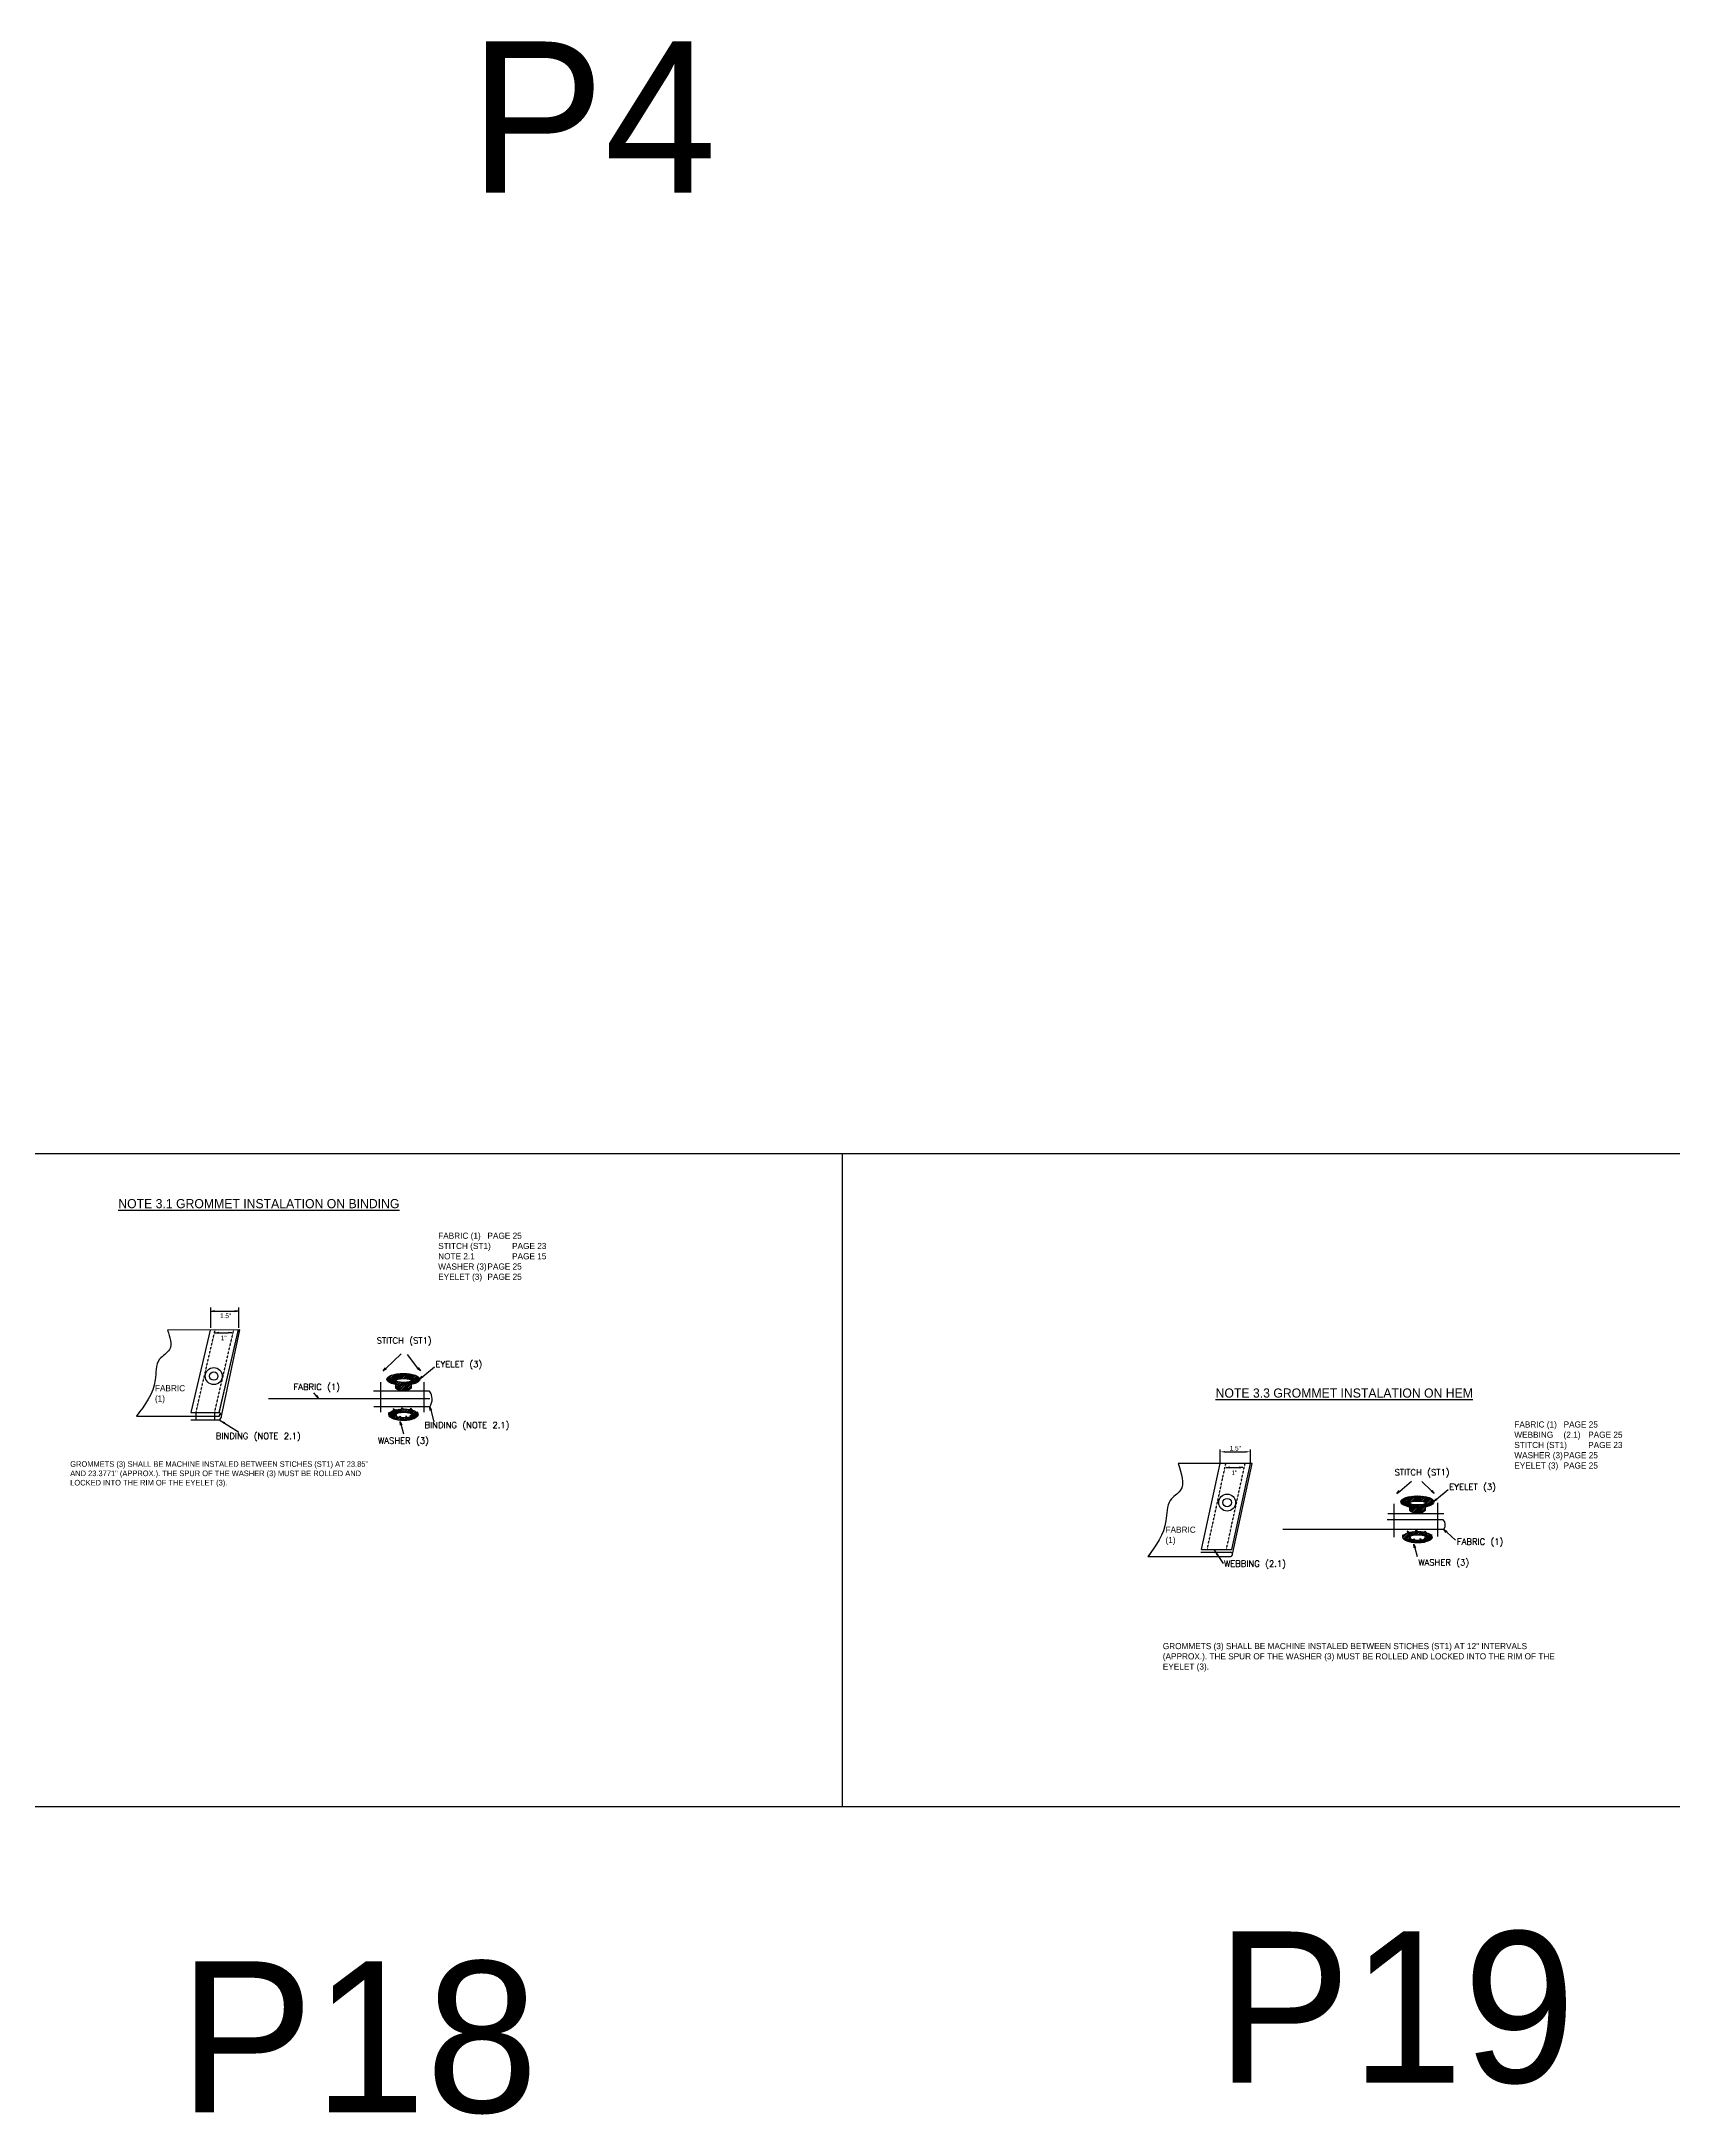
# Model space of a CAD drawing. Header units: inches. Extents: x 1631 to 16634, y 11819 to 13981.
# Drawn here: x 6602 to 7477, y 11830 to 12942 of the extents above; entities that cross this region are included whole.
import ezdxf

# ---------------------------------------------------------------- set-up
doc = ezdxf.new("R2010")
doc.units = ezdxf.units.IN
doc.header["$MEASUREMENT"] = 0
doc.linetypes.add('HIDDEN', pattern=[0.375, 0.25, -0.125])
for name, color, linetype in [('DIMENSION', 7, 'Continuous'), ('GROMMET', 7, 'Continuous'), ('Object', 7, 'Continuous'), ('PEN2', 95, 'Continuous'), ('STECH', 7, 'HIDDEN'), ('TEXT', 7, 'Continuous')]:
    doc.layers.add(name, color=color, linetype=linetype)
doc.styles.add('style1', font='txt.shx')
doc.dimstyles.get("Standard").update_dxf_attribs({"dimtxt": 2.5, "dimasz": 3.5, "dimexe": 0.18, "dimexo": 0.0625, "dimgap": 0.09, "dimtad": 0, "dimtih": 1, "dimtoh": 1, "dimdec": 4, "dimzin": 0, "dimdsep": 46, "dimlunit": 3, "dimtxsty": 'Standard', "dimcen": 0.09, "dimadec": 0, "dimazin": 0, "dimtfac": 1, "dimtdec": 4, "dimtofl": 0, "dimtmove": 0, "dimatfit": 3, "dimfxl": 0, "dimtolj": 1, "dimtzin": 0, "dimarcsym": 0})
pattern_1 = [(45, (6390.4899, 12255.749), (-0.7071068, 0.7071068), []), (45, (6390.4899, 12256.249), (-0.7071068, 0.7071068), [])]
pattern_2 = [(45, (6934.0325, 12190.0995), (-0.7071068, 0.7071068), []), (45, (6934.0325, 12190.5995), (-0.7071068, 0.7071068), [])]

# ---------------------------------------------------------------- blocks, each defined once
blk = doc.blocks.new('_OPEN')
at = {"color": 0, "linetype": 'ByBlock'}
for p, q in [((-1, 0.17), (0, 0)), ((0, 0), (-1, -0.17)), ((0, 0), (-1, 0))]:
    blk.add_line(p, q, dxfattribs=at)

msp = doc.modelspace()

# ---------------------------------------------------------------- hatches: boundary and pattern name
at = {"layer": 'GROMMET'}
h = msp.add_hatch(dxfattribs=at)
h.set_pattern_fill('STEEL', color=256, scale=8, style=0)
h.set_pattern_definition(pattern_1)
edge = h.paths.add_edge_path()
edge.add_ellipse((6796.18805, 12224.5574), major_axis=(-8.86882, 0), ratio=0.3557987052, start_angle=0, end_angle=360)
edge = h.paths.add_edge_path(flags=16)
edge.add_ellipse((6796.37227, 12223.92629), major_axis=(-4.21072, 0), ratio=0.2499996442, start_angle=0, end_angle=360)
h = msp.add_hatch(dxfattribs=at)
h.set_pattern_fill('STEEL', color=256, scale=8, style=0)
h.set_pattern_definition([(45, (5229.7472, 13598.6833), (-0.7071068, 0.7071068), []), (45, (5229.7472, 13599.1833), (-0.7071068, 0.7071068), [])])
edge = h.paths.add_edge_path()
edge.add_line((6800.51492, 12219.98988), (6800.47866, 12221.79573))
edge.add_ellipse((6796.18805, 12224.5574), major_axis=(-8.86882, 0), ratio=0.3557987052, start_angle=61.47942577, end_angle=118.93296646, ccw=False)
edge.add_line((6791.95342, 12221.78482), (6791.92036, 12220.07245))
edge.add_arc((6796.26491, 12224.95094), 6.53259, 228.31327437, 310.58579143)
h = msp.add_hatch(dxfattribs=at)
h.set_pattern_fill('STEEL', color=256, scale=8, style=0)
h.set_pattern_definition(pattern_1)
edge = h.paths.add_edge_path()
edge.add_ellipse((6796.23252, 12205.58985), major_axis=(-7.82543, 0), ratio=0.3979833832, start_angle=155.98077946, end_angle=194.03614859)
edge.add_ellipse((6796.23252, 12205.58985), major_axis=(-7.82543, 0), ratio=0.3979833832, start_angle=194.03614859, end_angle=201.59008166)
edge.add_ellipse((6796.23252, 12205.58985), major_axis=(-7.82543, 0), ratio=0.3979833832, start_angle=201.59008166, end_angle=235.667824)
edge.add_ellipse((6796.23252, 12205.58985), major_axis=(-7.82543, 0), ratio=0.3979833832, start_angle=235.667824, end_angle=242.03865019)
edge.add_ellipse((6796.23252, 12205.58985), major_axis=(-7.82543, 0), ratio=0.3979833832, start_angle=242.03865019, end_angle=271.81511405)
edge.add_ellipse((6796.23252, 12205.58985), major_axis=(-7.82543, 0), ratio=0.3979833832, start_angle=271.81511405, end_angle=278.19781629)
edge.add_ellipse((6796.23252, 12205.58985), major_axis=(-7.82543, 0), ratio=0.3979833832, start_angle=278.19781629, end_angle=305.22186549)
edge.add_ellipse((6796.23252, 12205.58985), major_axis=(-7.82543, 0), ratio=0.3979833832, start_angle=305.22186549, end_angle=313.61026758)
edge.add_ellipse((6796.23252, 12205.58985), major_axis=(-7.82543, 0), ratio=0.3979833832, start_angle=313.61026758, end_angle=342.99542309)
edge.add_ellipse((6796.23252, 12205.58985), major_axis=(-7.82543, 0), ratio=0.3979833832, start_angle=342.99542309, end_angle=353.5235101)
edge.add_ellipse((6796.23252, 12205.58985), major_axis=(-7.82543, 0), ratio=0.3979833832, start_angle=353.5235101, end_angle=388.88364904)
edge.add_line((6789.38056, 12204.0855), (6789.55085, 12204.71456))
edge.add_line((6789.55085, 12204.71456), (6789.77205, 12203.83241))
edge.add_ellipse((6796.23252, 12205.58985), major_axis=(-7.82543, 0), ratio=0.3979833832, start_angle=34.35328947, end_angle=60.08101087)
edge.add_line((6792.3294, 12202.89051), (6792.44651, 12203.56023))
edge.add_line((6792.44651, 12203.56023), (6792.93819, 12202.76487))
edge.add_ellipse((6796.23252, 12205.58985), major_axis=(-7.82543, 0), ratio=0.3979833832, start_angle=65.10361769, end_angle=91.56935796)
edge.add_line((6796.44684, 12202.47662), (6796.59631, 12203.21052))
edge.add_line((6796.59631, 12203.21052), (6796.89677, 12202.4867))
edge.add_ellipse((6796.23252, 12205.58985), major_axis=(-7.82543, 0), ratio=0.3979833832, start_angle=94.86932481, end_angle=120.98427573)
edge.add_line((6800.26108, 12202.91985), (6800.37883, 12203.46822))
edge.add_line((6800.37883, 12203.46822), (6800.73542, 12203.04271))
edge.add_ellipse((6796.23252, 12205.58985), major_axis=(-7.82543, 0), ratio=0.3979833832, start_angle=125.12889225, end_angle=150.25506283)
edge.add_line((6803.0269, 12204.04467), (6803.07064, 12204.66893))
edge.add_line((6803.07064, 12204.66893), (6803.38034, 12204.32216))
edge = h.paths.add_edge_path(flags=16)
edge.add_spline(control_points=[(6800.50905, 12205.94272), (6800.52258, 12205.92567), (6800.53578, 12205.90794), (6800.59797, 12205.81835), (6800.64174, 12205.73544), (6800.70089, 12205.54743), (6800.71507, 12205.44241), (6800.70283, 12205.23608), (6800.67684, 12205.1363), (6800.61412, 12204.99187), (6800.58443, 12204.93979), (6800.55199, 12204.89249)], knot_values=[2.9718711977, 2.9718711977, 2.9718711977, 2.9718711977, 2.9961324867, 2.9961324867, 3.0894499873, 3.0894499873, 3.1827674878, 3.1827674878, 3.2760849884, 3.2760849884, 3.3376625338, 3.3376625338, 3.3376625338, 3.3376625338], degree=3, periodic=0)
edge.add_spline(control_points=[(6800.55199, 12204.89249), (6800.53528, 12204.86811), (6800.51783, 12204.845), (6800.43319, 12204.7414), (6800.36007, 12204.67545), (6800.20837, 12204.56092), (6800.12948, 12204.51191), (6800.0463, 12204.4674)], knot_values=[2.7054839022, 2.7054839022, 2.7054839022, 2.7054839022, 2.7372238573, 2.7372238573, 2.8555395838, 2.8555395838, 2.9718711977, 2.9718711977, 2.9718711977, 2.9718711977], degree=3, periodic=0)
edge.add_spline(control_points=[(6800.0463, 12204.4674), (6800.0207, 12204.45369), (6799.99469, 12204.44042), (6799.8216, 12204.35563), (6799.66148, 12204.2943), (6799.25197, 12204.16523), (6798.99063, 12204.10277), (6798.5581, 12204.02317), (6798.40378, 12203.99873), (6798.24444, 12203.97716)], knot_values=[2.0670533552, 2.0670533552, 2.0670533552, 2.0670533552, 2.1028615192, 2.1028615192, 2.3015146544, 2.3015146544, 2.5671919923, 2.5671919923, 2.7054839022, 2.7054839022, 2.7054839022, 2.7054839022], degree=3, periodic=0)
edge.add_spline(control_points=[(6798.24444, 12203.97716), (6797.98856, 12203.94253), (6797.71973, 12203.91533), (6797.44014, 12203.89567), (6797.43722, 12203.89546), (6797.4343, 12203.89526)], knot_values=[1.8426196536, 1.8426196536, 1.8426196536, 1.8426196536, 2.0647124174, 2.0647124174, 2.0670533552, 2.0670533552, 2.0670533552, 2.0670533552], degree=3, periodic=0)
edge.add_spline(control_points=[(6797.4343, 12203.89526), (6796.89849, 12203.85793), (6796.33416, 12203.84993), (6795.47384, 12203.88421), (6795.16698, 12203.90632), (6794.87323, 12203.93765)], knot_values=[1.1674128661, 1.1674128661, 1.1674128661, 1.1674128661, 1.5972775991, 1.5972775991, 1.8426196536, 1.8426196536, 1.8426196536, 1.8426196536], degree=3, periodic=0)
edge.add_spline(control_points=[(6794.87323, 12203.93765), (6794.6495, 12203.96151), (6794.43338, 12203.99073), (6794.16457, 12204.03575), (6794.10204, 12204.04688), (6794.04059, 12204.05851)], knot_values=[0.9226823711, 0.9226823711, 0.9226823711, 0.9226823711, 1.1095459874, 1.1095459874, 1.1674128661, 1.1674128661, 1.1674128661, 1.1674128661], degree=3, periodic=0)
edge.add_spline(control_points=[(6794.04059, 12204.05851), (6793.88923, 12204.08716), (6793.74447, 12204.11881), (6793.41413, 12204.20227), (6793.23593, 12204.25689), (6792.90955, 12204.38151), (6792.76136, 12204.4508), (6792.56051, 12204.57677), (6792.49855, 12204.62103), (6792.43672, 12204.67389), (6792.43428, 12204.67599), (6792.43185, 12204.6781)], knot_values=[0.2805834066, 0.2805834066, 0.2805834066, 0.2805834066, 0.4231304645, 0.4231304645, 0.6235444011, 0.6235444011, 0.8239583377, 0.8239583377, 0.9187851977, 0.9187851977, 0.9226823711, 0.9226823711, 0.9226823711, 0.9226823711], degree=3, periodic=0)
edge.add_spline(control_points=[(6792.43185, 12204.6781), (6792.37509, 12204.72732), (6792.32058, 12204.78274), (6792.22967, 12204.90114), (6792.19171, 12204.96115), (6792.16041, 12205.02853)], knot_values=[0.1156721281, 0.1156721281, 0.1156721281, 0.1156721281, 0.2066018147, 0.2066018147, 0.2805834066, 0.2805834066, 0.2805834066, 0.2805834066], degree=3, periodic=0)
edge.add_spline(control_points=[(6792.16041, 12205.02853), (6792.1516, 12205.04751), (6792.14331, 12205.06708), (6792.10074, 12205.17897), (6792.07973, 12205.28332), (6792.07973, 12205.38854), (6792.07973, 12205.42389), (6792.082, 12205.45924), (6792.10009, 12205.60111), (6792.13459, 12205.70134), (6792.22424, 12205.87274), (6792.27869, 12205.94483), (6792.33708, 12206.00769), (6792.33773, 12206.00839), (6792.33839, 12206.0091)], knot_values=[6.0538951192, 6.0538951192, 6.0538951192, 6.0538951192, 6.0747403873, 6.0747403873, 6.1695672473, 6.1695672473, 6.1695672473, 6.2014292299, 6.2014292299, 6.2995850271, 6.2995850271, 6.3977408243, 6.3977408243, 6.3988574353, 6.3988574353, 6.3988574353, 6.3988574353], degree=3, periodic=0)
edge.add_line((6792.33839, 12206.0091), (6792.34286, 12206.73732))
edge.add_line((6792.34286, 12206.73732), (6792.64147, 12206.25102))
edge.add_spline(control_points=[(6792.64147, 12206.25102), (6792.73089, 12206.30593), (6792.82536, 12206.35369), (6793.08318, 12206.46682), (6793.25551, 12206.52642), (6793.52139, 12206.60185), (6793.60182, 12206.62282), (6793.68479, 12206.6427)], knot_values=[5.4764900919, 5.4764900919, 5.4764900919, 5.4764900919, 5.607028911, 5.607028911, 5.8114297888, 5.8114297888, 5.895843436, 5.895843436, 5.895843436, 5.895843436], degree=3, periodic=0)
edge.add_line((6793.68479, 12206.6427), (6794.04406, 12207.67789))
edge.add_line((6794.04406, 12207.67789), (6794.63986, 12206.81226))
edge.add_spline(control_points=[(6794.63986, 12206.81226), (6794.956, 12206.85231), (6795.29071, 12206.88124), (6796.10525, 12206.92211), (6796.59224, 12206.92351), (6797.06547, 12206.90272)], knot_values=[4.5381654625, 4.5381654625, 4.5381654625, 4.5381654625, 4.8092415057, 4.8092415057, 5.1815349878, 5.1815349878, 5.1815349878, 5.1815349878], degree=3, periodic=0)
edge.add_line((6797.06547, 12206.90272), (6797.50223, 12207.71466))
edge.add_line((6797.50223, 12207.71466), (6797.85652, 12206.84574))
edge.add_spline(control_points=[(6797.85652, 12206.84574), (6798.15384, 12206.81547), (6798.43836, 12206.77584), (6798.9096, 12206.6893), (6799.10426, 12206.64592), (6799.46581, 12206.54778), (6799.63261, 12206.4932), (6799.89718, 12206.38566), (6800.00142, 12206.33667), (6800.09962, 12206.28019)], knot_values=[3.5525539349, 3.5525539349, 3.5525539349, 3.5525539349, 3.7994639493, 3.7994639493, 3.9924055588, 3.9924055588, 4.1853471683, 4.1853471683, 4.3257710889, 4.3257710889, 4.3257710889, 4.3257710889], degree=3, periodic=0)
edge.add_line((6800.09962, 12206.28019), (6800.21788, 12206.97983))
edge.add_line((6800.21788, 12206.97983), (6800.50905, 12205.94272))
h = msp.add_hatch(dxfattribs=at)
h.set_pattern_fill('STEEL', color=256, scale=8, style=0)
h.set_pattern_definition(pattern_2)
edge = h.paths.add_edge_path()
edge.add_ellipse((7339.73071, 12158.90783), major_axis=(-8.86882, 0), ratio=0.3557987052, start_angle=0, end_angle=360)
edge = h.paths.add_edge_path(flags=16)
edge.add_ellipse((7339.91493, 12158.27673), major_axis=(-4.21072, 0), ratio=0.2499996442, start_angle=0, end_angle=360)
h = msp.add_hatch(dxfattribs=at)
h.set_pattern_fill('STEEL', color=256, scale=8, style=0)
h.set_pattern_definition([(45, (5773.2899, 13533.0337), (-0.7071068, 0.7071068), []), (45, (5773.2899, 13533.5337), (-0.7071068, 0.7071068), [])])
edge = h.paths.add_edge_path()
edge.add_line((7344.05757, 12154.34032), (7344.02132, 12156.14617))
edge.add_ellipse((7339.73071, 12158.90783), major_axis=(-8.86882, 0), ratio=0.3557987052, start_angle=61.47942577, end_angle=118.93296646, ccw=False)
edge.add_line((7335.49607, 12156.13525), (7335.46301, 12154.42289))
edge.add_arc((7339.80756, 12159.30138), 6.53259, 228.31327437, 310.58579143)
h = msp.add_hatch(dxfattribs=at)
h.set_pattern_fill('STEEL', color=256, scale=8, style=0)
h.set_pattern_definition(pattern_2)
edge = h.paths.add_edge_path()
edge.add_ellipse((7339.77518, 12139.94029), major_axis=(-7.82543, 0), ratio=0.3979833832, start_angle=155.98077946, end_angle=194.03614859)
edge.add_ellipse((7339.77518, 12139.94029), major_axis=(-7.82543, 0), ratio=0.3979833832, start_angle=194.03614859, end_angle=201.59008166)
edge.add_ellipse((7339.77518, 12139.94029), major_axis=(-7.82543, 0), ratio=0.3979833832, start_angle=201.59008166, end_angle=235.667824)
edge.add_ellipse((7339.77518, 12139.94029), major_axis=(-7.82543, 0), ratio=0.3979833832, start_angle=235.667824, end_angle=242.03865019)
edge.add_ellipse((7339.77518, 12139.94029), major_axis=(-7.82543, 0), ratio=0.3979833832, start_angle=242.03865019, end_angle=271.81511405)
edge.add_ellipse((7339.77518, 12139.94029), major_axis=(-7.82543, 0), ratio=0.3979833832, start_angle=271.81511405, end_angle=278.19781629)
edge.add_ellipse((7339.77518, 12139.94029), major_axis=(-7.82543, 0), ratio=0.3979833832, start_angle=278.19781629, end_angle=305.22186549)
edge.add_ellipse((7339.77518, 12139.94029), major_axis=(-7.82543, 0), ratio=0.3979833832, start_angle=305.22186549, end_angle=313.61026758)
edge.add_ellipse((7339.77518, 12139.94029), major_axis=(-7.82543, 0), ratio=0.3979833832, start_angle=313.61026758, end_angle=342.99542309)
edge.add_ellipse((7339.77518, 12139.94029), major_axis=(-7.82543, 0), ratio=0.3979833832, start_angle=342.99542309, end_angle=353.5235101)
edge.add_ellipse((7339.77518, 12139.94029), major_axis=(-7.82543, 0), ratio=0.3979833832, start_angle=353.5235101, end_angle=388.88364904)
edge.add_line((7332.92322, 12138.43593), (7333.09351, 12139.065))
edge.add_line((7333.09351, 12139.065), (7333.31471, 12138.18285))
edge.add_ellipse((7339.77518, 12139.94029), major_axis=(-7.82543, 0), ratio=0.3979833832, start_angle=34.35328947, end_angle=60.08101087)
edge.add_line((7335.87205, 12137.24094), (7335.98917, 12137.91067))
edge.add_line((7335.98917, 12137.91067), (7336.48084, 12137.11531))
edge.add_ellipse((7339.77518, 12139.94029), major_axis=(-7.82543, 0), ratio=0.3979833832, start_angle=65.10361769, end_angle=91.56935796)
edge.add_line((7339.9895, 12136.82706), (7340.13897, 12137.56096))
edge.add_line((7340.13897, 12137.56096), (7340.43943, 12136.83713))
edge.add_ellipse((7339.77518, 12139.94029), major_axis=(-7.82543, 0), ratio=0.3979833832, start_angle=94.86932481, end_angle=120.98427573)
edge.add_line((7343.80374, 12137.27029), (7343.92148, 12137.81866))
edge.add_line((7343.92148, 12137.81866), (7344.27807, 12137.39315))
edge.add_ellipse((7339.77518, 12139.94029), major_axis=(-7.82543, 0), ratio=0.3979833832, start_angle=125.12889225, end_angle=150.25506283)
edge.add_line((7346.56955, 12138.39511), (7346.6133, 12139.01937))
edge.add_line((7346.6133, 12139.01937), (7346.923, 12138.67259))
edge = h.paths.add_edge_path(flags=16)
edge.add_spline(control_points=[(7344.05171, 12140.29316), (7344.06524, 12140.27611), (7344.07844, 12140.25838), (7344.14062, 12140.16879), (7344.1844, 12140.08588), (7344.24354, 12139.89787), (7344.25772, 12139.79285), (7344.24549, 12139.58652), (7344.21949, 12139.48674), (7344.15677, 12139.34231), (7344.12708, 12139.29023), (7344.09465, 12139.24293)], knot_values=[2.9718711977, 2.9718711977, 2.9718711977, 2.9718711977, 2.9961324867, 2.9961324867, 3.0894499873, 3.0894499873, 3.1827674878, 3.1827674878, 3.2760849884, 3.2760849884, 3.3376625338, 3.3376625338, 3.3376625338, 3.3376625338], degree=3, periodic=0)
edge.add_spline(control_points=[(7344.09465, 12139.24293), (7344.07793, 12139.21855), (7344.06049, 12139.19544), (7343.97585, 12139.09184), (7343.90273, 12139.02589), (7343.75103, 12138.91136), (7343.67214, 12138.86235), (7343.58896, 12138.81783)], knot_values=[2.7054839022, 2.7054839022, 2.7054839022, 2.7054839022, 2.7372238573, 2.7372238573, 2.8555395838, 2.8555395838, 2.9718711977, 2.9718711977, 2.9718711977, 2.9718711977], degree=3, periodic=0)
edge.add_spline(control_points=[(7343.58896, 12138.81783), (7343.56335, 12138.80413), (7343.53734, 12138.79085), (7343.36426, 12138.70607), (7343.20414, 12138.64474), (7342.79463, 12138.51567), (7342.53329, 12138.45321), (7342.10076, 12138.37361), (7341.94644, 12138.34917), (7341.7871, 12138.3276)], knot_values=[2.0670533552, 2.0670533552, 2.0670533552, 2.0670533552, 2.1028615192, 2.1028615192, 2.3015146544, 2.3015146544, 2.5671919923, 2.5671919923, 2.7054839022, 2.7054839022, 2.7054839022, 2.7054839022], degree=3, periodic=0)
edge.add_spline(control_points=[(7341.7871, 12138.3276), (7341.53121, 12138.29297), (7341.26238, 12138.26577), (7340.98279, 12138.24611), (7340.97988, 12138.2459), (7340.97696, 12138.2457)], knot_values=[1.8426196536, 1.8426196536, 1.8426196536, 1.8426196536, 2.0647124174, 2.0647124174, 2.0670533552, 2.0670533552, 2.0670533552, 2.0670533552], degree=3, periodic=0)
edge.add_spline(control_points=[(7340.97696, 12138.2457), (7340.44114, 12138.20837), (7339.87682, 12138.20037), (7339.0165, 12138.23465), (7338.70964, 12138.25676), (7338.41589, 12138.28809)], knot_values=[1.1674128661, 1.1674128661, 1.1674128661, 1.1674128661, 1.5972775991, 1.5972775991, 1.8426196536, 1.8426196536, 1.8426196536, 1.8426196536], degree=3, periodic=0)
edge.add_spline(control_points=[(7338.41589, 12138.28809), (7338.19216, 12138.31195), (7337.97604, 12138.34117), (7337.70723, 12138.38619), (7337.6447, 12138.39732), (7337.58325, 12138.40895)], knot_values=[0.9226823711, 0.9226823711, 0.9226823711, 0.9226823711, 1.1095459874, 1.1095459874, 1.1674128661, 1.1674128661, 1.1674128661, 1.1674128661], degree=3, periodic=0)
edge.add_spline(control_points=[(7337.58325, 12138.40895), (7337.43189, 12138.4376), (7337.28713, 12138.46925), (7336.95679, 12138.55271), (7336.77859, 12138.60733), (7336.45221, 12138.73195), (7336.30402, 12138.80124), (7336.10316, 12138.92721), (7336.04121, 12138.97147), (7335.97938, 12139.02433), (7335.97694, 12139.02643), (7335.97451, 12139.02854)], knot_values=[0.2805834066, 0.2805834066, 0.2805834066, 0.2805834066, 0.4231304645, 0.4231304645, 0.6235444011, 0.6235444011, 0.8239583377, 0.8239583377, 0.9187851977, 0.9187851977, 0.9226823711, 0.9226823711, 0.9226823711, 0.9226823711], degree=3, periodic=0)
edge.add_spline(control_points=[(7335.97451, 12139.02854), (7335.91775, 12139.07776), (7335.86324, 12139.13318), (7335.77233, 12139.25158), (7335.73436, 12139.31159), (7335.70307, 12139.37896)], knot_values=[0.1156721281, 0.1156721281, 0.1156721281, 0.1156721281, 0.2066018147, 0.2066018147, 0.2805834066, 0.2805834066, 0.2805834066, 0.2805834066], degree=3, periodic=0)
edge.add_spline(control_points=[(7335.70307, 12139.37896), (7335.69425, 12139.39795), (7335.68597, 12139.41752), (7335.6434, 12139.52941), (7335.62239, 12139.63376), (7335.62239, 12139.73898), (7335.62239, 12139.77433), (7335.62466, 12139.80968), (7335.64275, 12139.95155), (7335.67725, 12140.05177), (7335.7669, 12140.22318), (7335.82134, 12140.29527), (7335.87973, 12140.35813), (7335.88039, 12140.35883), (7335.88105, 12140.35954)], knot_values=[6.0538951192, 6.0538951192, 6.0538951192, 6.0538951192, 6.0747403873, 6.0747403873, 6.1695672473, 6.1695672473, 6.1695672473, 6.2014292299, 6.2014292299, 6.2995850271, 6.2995850271, 6.3977408243, 6.3977408243, 6.3988574353, 6.3988574353, 6.3988574353, 6.3988574353], degree=3, periodic=0)
edge.add_line((7335.88105, 12140.35954), (7335.88552, 12141.08775))
edge.add_line((7335.88552, 12141.08775), (7336.18413, 12140.60146))
edge.add_spline(control_points=[(7336.18413, 12140.60146), (7336.27355, 12140.65637), (7336.36801, 12140.70413), (7336.62583, 12140.81726), (7336.79817, 12140.87685), (7337.06405, 12140.95229), (7337.14448, 12140.97326), (7337.22745, 12140.99314)], knot_values=[5.4764900919, 5.4764900919, 5.4764900919, 5.4764900919, 5.607028911, 5.607028911, 5.8114297888, 5.8114297888, 5.895843436, 5.895843436, 5.895843436, 5.895843436], degree=3, periodic=0)
edge.add_line((7337.22745, 12140.99314), (7337.58672, 12142.02833))
edge.add_line((7337.58672, 12142.02833), (7338.18252, 12141.16269))
edge.add_spline(control_points=[(7338.18252, 12141.16269), (7338.49865, 12141.20274), (7338.83337, 12141.23168), (7339.64791, 12141.27255), (7340.1349, 12141.27395), (7340.60813, 12141.25316)], knot_values=[4.5381654625, 4.5381654625, 4.5381654625, 4.5381654625, 4.8092415057, 4.8092415057, 5.1815349878, 5.1815349878, 5.1815349878, 5.1815349878], degree=3, periodic=0)
edge.add_line((7340.60813, 12141.25316), (7341.04489, 12142.0651))
edge.add_line((7341.04489, 12142.0651), (7341.39918, 12141.19617))
edge.add_spline(control_points=[(7341.39918, 12141.19617), (7341.6965, 12141.16591), (7341.98102, 12141.12627), (7342.45225, 12141.03974), (7342.64692, 12140.99636), (7343.00847, 12140.89822), (7343.17527, 12140.84364), (7343.43984, 12140.73609), (7343.54408, 12140.68711), (7343.64228, 12140.63062)], knot_values=[3.5525539349, 3.5525539349, 3.5525539349, 3.5525539349, 3.7994639493, 3.7994639493, 3.9924055588, 3.9924055588, 4.1853471683, 4.1853471683, 4.3257710889, 4.3257710889, 4.3257710889, 4.3257710889], degree=3, periodic=0)
edge.add_line((7343.64228, 12140.63062), (7343.76053, 12141.33026))
edge.add_line((7343.76053, 12141.33026), (7344.05171, 12140.29316))

# ---------------------------------------------------------------- linework, layer by layer
at = {"layer": 'DIMENSION'}
for p, q in [((6692.94018, 12252.17414), (6692.92292, 12263.09897)), ((6694.92608, 12261.10213), (6705.93157, 12261.11951)), ((6707.94566, 12252.19783), (6707.92841, 12263.12266)), ((6708.49011, 12251.01929), (6669.71747, 12250.95806)), ((6682.53017, 12206.85444), (6692.75262, 12250.99444)), ((6697.36684, 12249.5726), (6702.33104, 12249.5726)), ((6697.53017, 12206.85444), (6707.7581, 12251.01814)), ((6698.7347, 12204.85444), (6708.49011, 12251.01929)), ((6653.13317, 12204.85444), (6697.59642, 12204.85444)), ((6682.21137, 12206.85444), (6697.53017, 12206.85444)), ((6682.21137, 12202.85444), (6697.53017, 12202.85444)), ((6684.98647, 12206.82336), (6684.98647, 12202.85444)), ((6695.02807, 12206.82336), (6695.02807, 12202.85444)), ((7251.1633, 12179.43582), (7211.48203, 12179.37316)), ((7223.98293, 12133.40924), (7233.99052, 12179.4087)), ((7239.2035, 12177.31395), (7244.1677, 12177.31395)), ((7240.23442, 12133.40924), (7250.24759, 12179.43438)), ((7240.60591, 12130.78203), (7251.19098, 12179.43587)), ((7195.22004, 12129.59236), (7239.6833, 12129.59236)), ((7223.58341, 12131.9717), (7239.6833, 12131.9717)), ((7223.98293, 12133.40924), (7240.23442, 12133.40924))]:
    msp.add_line(p, q, dxfattribs=at)
for points in [[(6669.71747, 12250.95806), (6670.85509, 12240.61821), (6665.52621, 12235.2936), (6663.18151, 12224.21839), (6653.13317, 12204.85444)], [(7211.48203, 12179.37316), (7212.61965, 12165.01526), (7207.29077, 12159.69064), (7204.94606, 12148.61544), (7195.22004, 12129.59236)]]:
    msp.add_spline(points, degree=3, dxfattribs=at)
msp.add_open_spline([(7197.21734, 12131.9717), (7196.55958, 12131.17511), (7195.88981, 12130.38374), (7195.22004, 12129.59236)], degree=3, dxfattribs=at)
at = {"layer": 'GROMMET'}
for p, q in [((6791.95342, 12221.78482), (6791.92036, 12220.07245)), ((6800.51492, 12219.98988), (6800.47866, 12221.79573)), ((6788.32512, 12206.82652), (6788.74921, 12206.50065)), ((6788.45703, 12205.94114), (6788.32512, 12206.82652)), ((6789.38056, 12204.0855), (6789.55085, 12204.71456)), ((6789.55085, 12204.71456), (6789.77205, 12203.83241)), ((6791.71925, 12208.13407), (6790.76556, 12208.75274)), ((6790.76556, 12208.75274), (6790.83494, 12207.84482)), ((6792.16041, 12205.02853), (6792.35008, 12205.53969)), ((6792.3294, 12202.89051), (6792.44651, 12203.56023)), ((6792.33839, 12206.0091), (6792.34286, 12206.73732)), ((6792.34286, 12206.73732), (6792.64147, 12206.25102)), ((6792.35008, 12205.53969), (6792.43185, 12204.6781)), ((6792.44651, 12203.56023), (6792.93819, 12202.76487)), ((6793.68479, 12206.6427), (6794.04406, 12207.67789)), ((6794.04059, 12204.05851), (6794.49715, 12204.91702)), ((6794.04406, 12207.67789), (6794.63986, 12206.81226)), ((6794.49715, 12204.91702), (6794.87323, 12203.93765)), ((6795.11669, 12208.67241), (6795.56098, 12209.49496)), ((6795.56098, 12209.49496), (6795.98466, 12208.70268)), ((6796.44684, 12202.47662), (6796.59631, 12203.21052)), ((6796.59631, 12203.21052), (6796.89677, 12202.4867)), ((6797.06547, 12206.90272), (6797.50223, 12207.71466)), ((6797.4343, 12203.89526), (6797.7558, 12204.91702)), ((6797.50223, 12207.71466), (6797.85652, 12206.84574)), ((6797.7558, 12204.91702), (6798.24444, 12203.97716)), ((6799.90168, 12208.34068), (6800.42134, 12209.02735)), ((6800.0463, 12204.4674), (6800.10156, 12205.42611)), ((6800.09962, 12206.28019), (6800.21788, 12206.97983)), ((6800.10156, 12205.42611), (6800.55199, 12204.89249)), ((6800.21788, 12206.97983), (6800.50905, 12205.94272)), ((6800.26108, 12202.91985), (6800.37883, 12203.46822)), ((6800.37883, 12203.46822), (6800.73542, 12203.04271)), ((6800.42134, 12209.02735), (6800.64599, 12208.16165)), ((6803.0269, 12204.04467), (6803.07064, 12204.66893)), ((6803.07064, 12204.66893), (6803.38034, 12204.32216)), ((6803.89678, 12206.96787), (6803.50892, 12206.73583)), ((6803.82431, 12206.34519), (6803.89678, 12206.96787)), ((7335.49607, 12156.13525), (7335.46301, 12154.42289)), ((7344.05757, 12154.34032), (7344.02132, 12156.14617)), ((7331.99969, 12140.29158), (7331.86778, 12141.17696)), ((7331.86778, 12141.17696), (7332.29187, 12140.85108)), ((7332.92322, 12138.43593), (7333.09351, 12139.065)), ((7333.09351, 12139.065), (7333.31471, 12138.18285)), ((7334.30822, 12143.10318), (7334.3776, 12142.19526)), ((7335.26191, 12142.48451), (7334.30822, 12143.10318)), ((7335.70307, 12139.37896), (7335.89274, 12139.89013)), ((7335.87205, 12137.24094), (7335.98917, 12137.91067)), ((7335.88105, 12140.35954), (7335.88552, 12141.08775)), ((7335.88552, 12141.08775), (7336.18413, 12140.60146)), ((7335.89274, 12139.89013), (7335.97451, 12139.02854)), ((7335.98917, 12137.91067), (7336.48084, 12137.11531)), ((7337.22745, 12140.99314), (7337.58672, 12142.02833)), ((7337.58325, 12138.40895), (7338.03981, 12139.26746)), ((7337.58672, 12142.02833), (7338.18252, 12141.16269)), ((7338.03981, 12139.26746), (7338.41589, 12138.28809)), ((7338.65934, 12143.02285), (7339.10364, 12143.84539)), ((7339.10364, 12143.84539), (7339.52732, 12143.05311)), ((7339.9895, 12136.82706), (7340.13897, 12137.56096)), ((7340.13897, 12137.56096), (7340.43943, 12136.83713)), ((7340.60813, 12141.25316), (7341.04489, 12142.0651)), ((7340.97696, 12138.2457), (7341.29846, 12139.26746)), ((7341.04489, 12142.0651), (7341.39918, 12141.19617)), ((7341.29846, 12139.26746), (7341.7871, 12138.3276)), ((7343.44434, 12142.69112), (7343.964, 12143.37779)), ((7343.58896, 12138.81783), (7343.64422, 12139.77655)), ((7343.64228, 12140.63062), (7343.76053, 12141.33026)), ((7343.64422, 12139.77655), (7344.09465, 12139.24293)), ((7343.76053, 12141.33026), (7344.05171, 12140.29316)), ((7343.80374, 12137.27029), (7343.92148, 12137.81866)), ((7343.92148, 12137.81866), (7344.27807, 12137.39315)), ((7343.964, 12143.37779), (7344.18865, 12142.51209)), ((7346.56955, 12138.39511), (7346.6133, 12139.01937)), ((7346.6133, 12139.01937), (7346.923, 12138.67259)), ((7347.43943, 12141.31831), (7347.05158, 12141.08627)), ((7347.36697, 12140.69563), (7347.43943, 12141.31831))]:
    msp.add_line(p, q, dxfattribs=at)
for centre, radius in [((6694.55113, 12226.30628), 4.55), ((6694.55113, 12226.30628), 2.25), ((7237.76483, 12158.4634), 4.55), ((7237.76483, 12158.4634), 2.25)]:
    msp.add_circle(centre, radius, dxfattribs=at)
for centre, major_axis, ratio in [((6796.18805, 12224.5574), (-8.86882, 0), 0.3557987052), ((6796.37227, 12223.92629), (-4.21072, 0), 0.2499996442), ((6796.23252, 12205.58985), (-7.82543, 0), 0.3979833832), ((7339.73071, 12158.90783), (-8.86882, 0), 0.3557987052), ((7339.91493, 12158.27673), (-4.21072, 0), 0.2499996442), ((7339.77518, 12139.94029), (-7.82543, 0), 0.3979833832)]:
    msp.add_ellipse(centre, major_axis=major_axis, ratio=ratio, dxfattribs=at)
for points in [[(6792.07973, 12205.38854), (6792.07973, 12205.28332), (6792.10074, 12205.17897), (6792.17053, 12204.99552), (6792.21818, 12204.91611), (6792.32273, 12204.77994), (6792.37977, 12204.72258), (6792.49855, 12204.62103), (6792.56051, 12204.57677), (6792.76136, 12204.4508), (6792.90955, 12204.38151), (6793.23593, 12204.25689), (6793.41413, 12204.20227), (6793.80021, 12204.10473), (6794.008, 12204.06197), (6794.70287, 12203.9456), (6795.23575, 12203.8937), (6796.33715, 12203.84982), (6796.90463, 12203.85802), (6797.892, 12203.92744), (6798.3203, 12203.97941), (6798.99063, 12204.10277), (6799.25197, 12204.16523), (6799.66148, 12204.2943), (6799.8216, 12204.35563), (6800.08057, 12204.48248), (6800.18522, 12204.54344), (6800.36007, 12204.67545), (6800.43319, 12204.7414), (6800.55256, 12204.88751), (6800.60126, 12204.96228), (6800.67684, 12205.1363), (6800.70283, 12205.23608), (6800.71507, 12205.44241), (6800.70089, 12205.54743), (6800.64174, 12205.73544), (6800.59797, 12205.81835), (6800.49926, 12205.96056), (6800.44434, 12206.02052), (6800.32967, 12206.12611), (6800.26969, 12206.17185), (6800.07839, 12206.29951), (6799.93886, 12206.36871), (6799.63261, 12206.4932), (6799.46581, 12206.54778), (6799.10426, 12206.64592), (6798.9096, 12206.6893), (6798.25742, 12206.80906), (6797.75526, 12206.86552), (6796.70627, 12206.92354), (6796.16033, 12206.92487), (6795.22216, 12206.8778), (6794.82262, 12206.84028), (6794.08285, 12206.73358), (6793.74308, 12206.66475), (6793.25551, 12206.52642), (6793.08318, 12206.46682), (6792.7998, 12206.34248), (6792.68322, 12206.2814), (6792.49033, 12206.15097), (6792.41051, 12206.08674), (6792.27869, 12205.94483), (6792.22424, 12205.87274), (6792.13459, 12205.70134), (6792.10009, 12205.60111), (6792.082, 12205.45924), (6792.07973, 12205.42389), (6792.07973, 12205.38854)], [(7335.62239, 12139.73898), (7335.62239, 12139.63376), (7335.6434, 12139.52941), (7335.71319, 12139.34595), (7335.76084, 12139.26654), (7335.86539, 12139.13038), (7335.92243, 12139.07302), (7336.04121, 12138.97147), (7336.10316, 12138.92721), (7336.30402, 12138.80124), (7336.45221, 12138.73195), (7336.77859, 12138.60733), (7336.95679, 12138.55271), (7337.34287, 12138.45517), (7337.55065, 12138.41241), (7338.24552, 12138.29603), (7338.77841, 12138.24414), (7339.8798, 12138.20025), (7340.44729, 12138.20846), (7341.43466, 12138.27788), (7341.86296, 12138.32985), (7342.53329, 12138.45321), (7342.79463, 12138.51567), (7343.20414, 12138.64474), (7343.36426, 12138.70607), (7343.62322, 12138.83292), (7343.72788, 12138.89388), (7343.90273, 12139.02589), (7343.97585, 12139.09184), (7344.09522, 12139.23795), (7344.14392, 12139.31271), (7344.21949, 12139.48674), (7344.24549, 12139.58652), (7344.25772, 12139.79285), (7344.24354, 12139.89787), (7344.1844, 12140.08588), (7344.14062, 12140.16879), (7344.04192, 12140.31099), (7343.987, 12140.37096), (7343.87233, 12140.47655), (7343.81235, 12140.52229), (7343.62105, 12140.64995), (7343.48152, 12140.71915), (7343.17527, 12140.84364), (7343.00847, 12140.89822), (7342.64692, 12140.99636), (7342.45225, 12141.03974), (7341.80008, 12141.1595), (7341.29792, 12141.21596), (7340.24893, 12141.27398), (7339.70299, 12141.27531), (7338.76482, 12141.22824), (7338.36528, 12141.19072), (7337.6255, 12141.08402), (7337.28573, 12141.01519), (7336.79817, 12140.87685), (7336.62583, 12140.81726), (7336.34245, 12140.69292), (7336.22588, 12140.63184), (7336.03298, 12140.50141), (7335.95316, 12140.43718), (7335.82134, 12140.29527), (7335.7669, 12140.22318), (7335.67725, 12140.05177), (7335.64275, 12139.95155), (7335.62466, 12139.80968), (7335.62239, 12139.77433), (7335.62239, 12139.73898)]]:
    msp.add_open_spline(points, degree=3, knots=[0, 0, 0, 0, 0.09482686, 0.09482686, 0.18965372, 0.18965372, 0.28448058, 0.28448058, 0.3793074401, 0.3793074401, 0.5797213766, 0.5797213766, 0.7801353132, 0.7801353132, 0.9805492497, 0.9805492497, 1.4127549206, 1.4127549206, 1.8449605914, 1.8449605914, 2.2053452651, 2.2053452651, 2.471022603, 2.471022603, 2.6696757382, 2.6696757382, 2.8218155162, 2.8218155162, 2.9401312426, 2.9401312426, 3.0334487432, 3.0334487432, 3.1267662437, 3.1267662437, 3.2200837443, 3.2200837443, 3.3134012448, 3.3134012448, 3.4067187453, 3.4067187453, 3.5000362459, 3.5000362459, 3.6929778554, 3.6929778554, 3.8859194649, 3.8859194649, 4.0788610744, 4.0788610744, 4.4946600095, 4.4946600095, 4.9104589446, 4.9104589446, 5.2356813419, 5.2356813419, 5.5609037391, 5.5609037391, 5.7653046169, 5.7653046169, 5.9290480959, 5.9290480959, 6.0550117302, 6.0550117302, 6.1531675274, 6.1531675274, 6.2513233246, 6.2513233246, 6.2831853072, 6.2831853072, 6.2831853072, 6.2831853072], dxfattribs=at)
at = {"layer": 'Object'}
for p, q in [((6723.92963, 12214.27006), (6810.3542, 12214.27006)), ((6810.27305, 12218.16189), (6780.27305, 12218.16189)), ((6810.43535, 12209.89173), (6780.43535, 12209.89173)), ((7353.58924, 12149.29364), (7323.58924, 12149.29364)), ((7353.8157, 12152.51232), (7323.8157, 12152.51232)), ((7267.55344, 12144.24217), (7353.97801, 12144.24217))]:
    msp.add_line(p, q, dxfattribs=at)
at = {"layer": 'Object', "ltscale": 0.015}
for p, q in [((6783.86759, 12223.03341), (6783.86759, 12206.87713)), ((6807.21434, 12223.03341), (6807.21434, 12206.87713)), ((7327.05208, 12157.87492), (7327.05208, 12139.9353)), ((7350.53946, 12158.26345), (7350.53946, 12140.32383))]:
    msp.add_line(p, q, dxfattribs=at)
at = {"layer": 'Object'}
for centre, radius, start, end in [((6804.16477, 12213.90534), 7.44508, 327.37792449, 34.87067824), ((6696.47203, 12204.85444), 2.26267, 297.88196459, 62.11803541)]:
    msp.add_arc(centre, radius, start, end, dxfattribs=at)
at = {"layer": 'Object', "ltscale": 0.015}
msp.add_arc((7350.72555, 12146.53255), 3.97798, 324.84669159, 43.95505405, dxfattribs=at)
at = {"layer": 'STECH', "ltscale": 0.015}
for p, q in [((6685.02469, 12206.83074), (6695.25353, 12250.99839)), ((6695.03017, 12206.85444), (6705.25719, 12251.01419)), ((7227.04265, 12133.40924), (7237.05129, 12179.41354)), ((7237.35192, 12133.40924), (7247.3641, 12179.42982))]:
    msp.add_line(p, q, dxfattribs=at)
at = {"layer": 'STECH', "ltscale": 0.8}
for p, q in [((6697.53017, 12206.85444), (6707.7581, 12251.01814)), ((6697.53148, 12206.86007), (6707.7581, 12251.01814)), ((6697.59512, 12204.84881), (6697.98588, 12206.53609))]:
    msp.add_line(p, q, dxfattribs=at)
at = {"layer": 'TEXT'}
for p, q in [((6431.41637, 12345.62554), (7031.41637, 12345.62554)), ((7031.41637, 12345.62554), (7031.41637, 11995.62554)), ((7031.41637, 12345.62554), (7631.41637, 12345.62554)), ((7031.41637, 12345.62554), (7031.41637, 11995.62554)), ((6786.85477, 12230.41028), (6795.09722, 12238.18324)), ((6803.91619, 12230.57712), (6798.40968, 12237.85221)), ((6806.5744, 12226.07901), (6812.90613, 12231.34093)), ((6749.49593, 12215.84024), (6748.25716, 12217.41041)), ((6810.92458, 12207.95249), (6812.55954, 12201.7202)), ((6795.01534, 12200.05922), (6796.2572, 12195.32539)), ((7233.98953, 12180.0337), (7233.97861, 12186.95118)), ((7236.48058, 12185.70513), (7247.73766, 12185.72291)), ((7250.2466, 12180.05938), (7250.23568, 12186.97685)), ((7330.22904, 12164.63443), (7336.56076, 12169.89635)), ((7347.29046, 12164.80126), (7342.10425, 12169.71154)), ((7349.94867, 12160.30316), (7356.2804, 12165.56508)), ((7355.41806, 12142.66156), (7360.16521, 12138.30505)), ((7338.38961, 12134.28337), (7339.63147, 12129.54954)), ((6431.41637, 11995.62554), (7031.41637, 11995.62554)), ((7031.41637, 11995.62554), (7631.41637, 11995.62554))]:
    msp.add_line(p, q, dxfattribs=at)
for centre, radius, start, end in [((6796.26286, 12224.7377), 6.37353, 227.05206166, 311.84700414), ((7339.80551, 12159.08814), 6.37353, 227.05206166, 311.84700414), ((7239.37759, 12130.78203), 1.22832, 284.41123533, 75.58876467)]:
    msp.add_arc(centre, radius, start, end, dxfattribs=at)
for points in [[(7236.47992, 12186.1218), (7236.48124, 12185.28846), (7233.98058, 12185.70118)], [(7247.737, 12186.13957), (7247.73831, 12185.30624), (7250.23765, 12185.72686)]]:
    msp.add_solid(points, dxfattribs=at)

# ---------------------------------------------------------------- block references
at = {"layer": 'DIMENSION', "yscale": 2, "zscale": 2}
for p, xscale, rotation in [((6692.92608, 12261.09897), 1.999999999999875, 180.090484125996), ((6707.93157, 12261.12267), 1.999999999999874, 0.09048412598290885), ((6695.36684, 12249.5726), 2, 180), ((7237.2035, 12177.31395), 2, 180)]:
    msp.add_blockref('_OPEN', p, dxfattribs=dict(at, xscale=xscale, rotation=rotation))
at = {"layer": 'DIMENSION', "xscale": 2, "yscale": 2, "zscale": 2}
for p in [(6704.33104, 12249.5726), (7246.1677, 12177.31395)]:
    msp.add_blockref('_OPEN', p, dxfattribs=at)
at = {"layer": 'TEXT', "yscale": 2, "zscale": 2}
for p, xscale, rotation in [((6785.30871, 12229.14154), 1.999999999999906, 219.3734973823793), ((6805.30871, 12229.14154), 2.000000000000171, 314.12779011737), ((6805.02835, 12224.81026), 1.999999999999906, 219.3734973823793), ((6750.73469, 12214.27006), 1.999999999999867, 308.2711548234449), ((6810.43535, 12209.89173), 2.000000000000154, 104.1589490103897), ((6794.52612, 12201.99846), 2.000000000000154, 104.1589490103897), ((7328.68298, 12163.36569), 2.000000000000194, 219.3734973823895), ((7348.68298, 12163.36569), 2.000000000000171, 314.12779011737), ((7348.40262, 12159.03441), 2.000000000000194, 219.3734973823895), ((7337.90039, 12136.22261), 2.000000000000154, 104.1589490103897), ((7353.95735, 12144.02769), 2.00000000000044, 136.9164976046251)]:
    msp.add_blockref('_OPEN', p, dxfattribs=dict(at, xscale=xscale, rotation=rotation))

# ---------------------------------------------------------------- texts
at = {"layer": 'DIMENSION', "insert": (6700.92896, 12258.61237), "char_height": 2.5, "attachment_point": 5, "rotation": 0.09048413}
msp.add_mtext('1.5"', dxfattribs=at)
at = {"layer": 'DIMENSION'}
for s, insert, char_height, attachment_point in [('1"', (6699.84128, 12246.74102), 2.5, 5), ('1"', (7241.67794, 12174.48238), 2.5, 5), ('\\A1;', (6664.1486, 12129.12686), 3.5, 1)]:
    msp.add_mtext(s, dxfattribs=dict(at, insert=insert, char_height=char_height, attachment_point=attachment_point))
at = {"layer": 'DIMENSION', "linetype": 'Continuous', "char_height": 3.3, "width": 15.2229492, "attachment_point": 1}
for insert in [(6663.03758, 12221.45695), (7204.71851, 12145.60211)]:
    msp.add_mtext('FABRIC (1)', dxfattribs=dict(at, insert=insert))
at = {"layer": 'PEN2', "char_height": 3, "attachment_point": 1}
for s, insert, width in [('\\pt83.472;{\\C0;           \\H1.633x;\\LNOTE 3.1 GROMMET INSTALATION ON BINDING}', (6631.12885, 12321.2081), 228.3401215), ('\\pt83.472;{\\C0;GROMMETS (3) SHALL BE MACHINE INSTALED BETWEEN STICHES (ST1) AT 23.85" AND 23.3771" (APPROX.). THE SPUR OF THE WASHER (3) MUST BE ROLLED AND LOCKED INTO THE RIM OF THE EYELET (3). }', (6617.61546, 12180.65846), 160.2246615)]:
    msp.add_mtext(s, dxfattribs=dict(at, insert=insert, width=width))
at = {"layer": 'TEXT'}
for s, p in [('P4', (6831.66599, 12860.80644)), ('P19', (7231.80309, 11847.5686)), ('P18', (6675.77673, 11831.56939))]:
    msp.add_text(s, height=80.977854, dxfattribs=at).set_placement(p)
at = {"layer": 'TEXT', "ltscale": 0.015, "style": 'style1'}
for s, p in [('STITCH (ST1)', (6781.89945, 12243.71804)), ('EYELET (3)', (6813.40768, 12231.04213)), ('FABRIC (1)', (6737.322, 12218.85096)), ('BINDING (NOTE 2.1)', (6695.6767, 12192.50258)), ('WASHER (3)', (6782.55299, 12190.06448)), ('BINDING (NOTE 2.1)', (6807.53421, 12198.36766)), ('STITCH (ST1)', (7327.50371, 12173.10383)), ('EYELET (3)', (7356.78195, 12165.26628)), ('FABRIC (1)', (7360.9166, 12135.92485)), ('WEBBING (2.1)', (7236.01027, 12124.0592)), ('WASHER (3)', (7340.15317, 12124.74316))]:
    msp.add_text(s, height=3.3, dxfattribs=at).set_placement(p)
at = {"layer": 'TEXT', "attachment_point": 1}
for s, insert, char_height, width in [('FABRIC (1)^IPAGE 25\\PSTITCH (ST1)^IPAGE 23\\PNOTE 2.1^I^IPAGE 15\\PWASHER (3)^IPAGE 25\\PEYELET (3)^IPAGE 25', (6814.85606, 12303.19538), 3.3, 210.3834797), ('\\pt83.472;{\\C0;          \\H1.633x; \\LNOTE 3.3 GROMMET INSTALATION ON HEM}', (7218.5921, 12219.66148), 3, 222.0911383), ('FABRIC (1)^IPAGE 25\\PWEBBING^I(2.1)^IPAGE 25\\PSTITCH (ST1)^IPAGE 23\\PWASHER (3)^IPAGE 25\\PEYELET (3)^IPAGE 25', (7391.67622, 12202.01922), 3.3, 210.3834797), ('\\pt91.8192;{\\C0;GROMMETS (3) SHALL BE MACHINE INSTALED BETWEEN STICHES (ST1) AT 12" INTERVALS (APPROX.). THE SPUR OF THE WASHER (3) MUST BE ROLLED AND LOCKED INTO THE RIM OF THE EYELET (3).}', (7203.25243, 12083.21062), 3.3, 210.3834797)]:
    msp.add_mtext(s, dxfattribs=dict(at, insert=insert, char_height=char_height, width=width))
at = {"layer": 'TEXT', "insert": (7242.10616, 12187.58902), "char_height": 2.5, "attachment_point": 5, "rotation": 0.09048413}
msp.add_mtext('1.5"', dxfattribs=at)

# ---------------------------------------------------------------- leaders
at = {"layer": 'DIMENSION'}
for points in [[(6697.53017, 12202.85444), (6707.82305, 12196.36247)], [(7230.6279, 12133.40924), (7235.59962, 12125.75375)]]:
    msp.add_leader(points, dimstyle='Standard', override={"dimgap": 0.09, "dimtad": 0}, dxfattribs=at)

doc.saveas('drawing.dxf')
